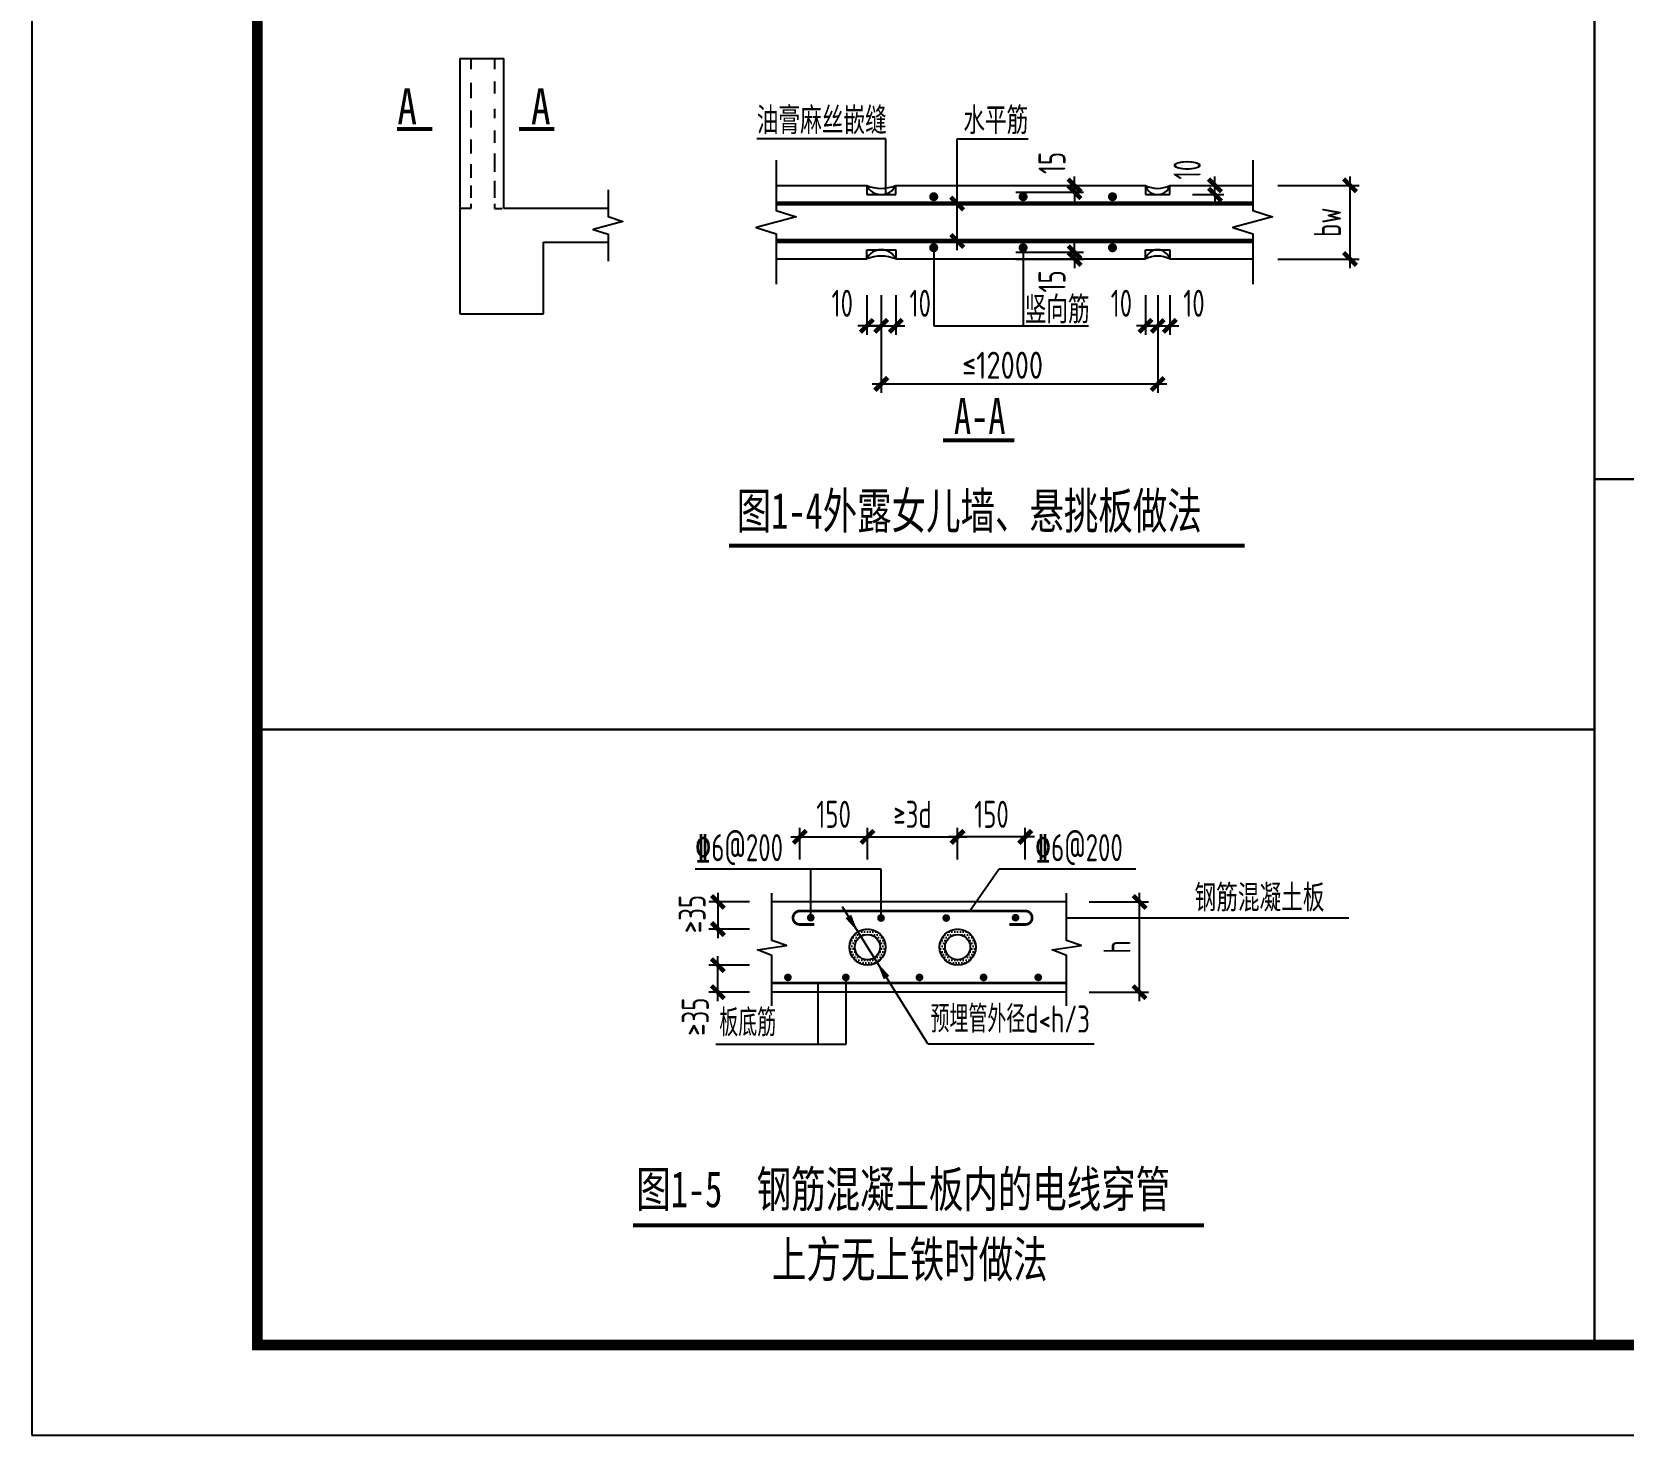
# Model space of a CAD drawing. Extents: x 698102 to 803227, y -138366 to 57555.
# Drawn here: x 698102 to 715741, y -138366 to -122806 of the extents above; entities that cross this region are included whole.
import ezdxf
from ezdxf.enums import TextEntityAlignment as Align

# ---------------------------------------------------------------- set-up
doc = ezdxf.new("R2010")
doc.units = 0
doc.header["$LTSCALE"] = 500
doc.layers.get('0').update_dxf_attribs({"linetype": 'CONTINUOUS'})
doc.layers.get('Defpoints').update_dxf_attribs({"color": 1, "linetype": 'CONTINUOUS'})
doc.layers.add('_TSZ_PLOT_MARK', color=1, linetype='CONTINUOUS', plot=False)
for name, color, linetype in [('A-ANNO-TITLE', 4, 'CONTINUOUS'), ('BURY', 14, 'CONTINUOUS'), ('DIM', 83, 'CONTINUOUS'), ('FLOOR', 113, 'CONTINUOUS'), ('REINL', 12, 'CONTINUOUS'), ('TAB', 132, 'CONTINUOUS'), ('TEXT', 7, 'CONTINUOUS'), ('THICK', 6, 'CONTINUOUS'), ('THIN', 131, 'CONTINUOUS'), ('WALL_DE', 25, 'CONTINUOUS')]:
    doc.layers.add(name, color=color, linetype=linetype)
doc.styles.add('TSSD_Dimension', font='Tssdeng.shx', dxfattribs={"width": 0.7, "bigfont": 'hztxt.shx'})
doc.styles.add('TSSD_Norm', font='tssdeng.shx', dxfattribs={"width": 0.8, "bigfont": 'hztxt.shx'})
doc.styles.add('TSSD_Rein', font='tssdeng.shx', dxfattribs={"width": 0.7, "bigfont": 'hztxt.shx'})
doc.styles.add('宋体', font='', dxfattribs={"width": 0.8})
doc.styles.add('黑体', font='simhei.ttf')
doc.styles.get('宋体').set_extended_font_data('SimSun')
doc.dimstyles.new('TSSD_100_100', dxfattribs={"dimtxt": 300, "dimasz": 100, "dimexe": 100, "dimexo": 250, "dimgap": 100, "dimtad": 1, "dimdec": 0, "dimzin": 0, "dimdsep": 46, "dimtxsty": 'TSSD_Dimension', "dimblk": 'ARCHTICK', "dimcen": 0, "dimdle": 100, "dimclrt": 7, "dimadec": 0, "dimazin": 0, "dimtfac": 1, "dimtdec": 0, "dimtix": 1, "dimtmove": 2, "dimatfit": 3, "dimfxl": 800, "dimfxlon": 1, "dimtolj": 1, "dimtzin": 0, "dimarcsym": 0})
pattern_1 = [(360, (605488.054, -139411.284), (15.625, 31.25), [0, -31.25])]

# ---------------------------------------------------------------- blocks, each defined once
blk = doc.blocks.new('_ArchTick')
at = {"color": 0, "linetype": 'ByBlock', "const_width": 0.5}
blk.add_lwpolyline([(-0.71, -0.71), (0.71, 0.71)], dxfattribs=at)
blk = doc.blocks.new('*D60')
at = {"layer": 'Defpoints', "color": 0, "transparency": 16777216}
for p in [(710717, -124509), (711216, -124509), (710717, -124611)]:
    blk.add_point(p, dxfattribs=at)
at = {"layer": 'DIM', "color": 0, "lineweight": -2, "transparency": 16777216}
for p, q in [((710967, -124509), (711316, -124509)), ((711216, -124509), (711216, -124409)), ((711216, -124611), (711216, -124509)), ((710967, -124611), (711316, -124611)), ((711216, -124611), (711216, -124711))]:
    blk.add_line(p, q, dxfattribs=at)
at = {"layer": 'DIM', "color": 0, "lineweight": -2, "transparency": 16777216, "xscale": 100, "yscale": 100, "zscale": 100}
for p, rotation in [((711216, -124509), 270), ((711216, -124611), 90)]:
    blk.add_blockref('_ArchTick', p, dxfattribs=dict(at, rotation=rotation))
blk = doc.blocks.new('*D164')
at = {"layer": 'Defpoints', "color": 0, "transparency": 16777216}
for p in [(711635, -124509), (712713, -124509), (711635, -125325)]:
    blk.add_point(p, dxfattribs=at)
at = {"layer": 'DIM', "color": 0, "lineweight": -2, "transparency": 16777216}
for p, q in [((711913, -124509), (712813, -124509)), ((712713, -125425), (712713, -124409)), ((711913, -125325), (712813, -125325))]:
    blk.add_line(p, q, dxfattribs=at)
at = {"layer": 'DIM', "color": 0, "lineweight": -2, "transparency": 16777216, "xscale": 100, "yscale": 100, "zscale": 100}
for p, rotation in [((712713, -124509), 90), ((712713, -125325), 270)]:
    blk.add_blockref('_ArchTick', p, dxfattribs=dict(at, rotation=rotation))
at = {"layer": 'DIM', "color": 7, "transparency": 16777216, "insert": (712463, -124917), "char_height": 300, "attachment_point": 5, "rotation": 90, "style": 'TSSD_Dimension'}
blk.add_mtext('\\A1;bw', dxfattribs=at)
blk = doc.blocks.new('*D165')
at = {"layer": 'Defpoints', "color": 0, "transparency": 16777216}
for p in [(707356, -125477), (707517, -125477), (707517, -126066)]:
    blk.add_point(p, dxfattribs=at)
at = {"layer": 'DIM', "color": 0, "lineweight": -2, "transparency": 16777216}
for p, q in [((707356, -125727), (707356, -126166)), ((707517, -125727), (707517, -126166)), ((707356, -126066), (707256, -126066)), ((707356, -126066), (707517, -126066)), ((707517, -126066), (707617, -126066))]:
    blk.add_line(p, q, dxfattribs=at)
at = {"layer": 'DIM', "color": 0, "lineweight": -2, "transparency": 16777216, "xscale": 100, "yscale": 100, "zscale": 100}
blk.add_blockref('_ArchTick', (707356, -126066), dxfattribs=at)
at = {"layer": 'DIM', "color": 0, "lineweight": -2, "transparency": 16777216, "xscale": 100, "yscale": 100, "zscale": 100, "rotation": 180}
blk.add_blockref('_ArchTick', (707517, -126066), dxfattribs=at)
at = {"layer": 'DIM', "color": 7, "transparency": 16777216, "insert": (707085, -125816), "char_height": 300, "attachment_point": 5, "style": 'TSSD_Dimension'}
blk.add_mtext('\\A1;10', dxfattribs=at)
blk = doc.blocks.new('*D166')
at = {"layer": 'Defpoints', "color": 0, "transparency": 16777216}
for p in [(707517, -125477), (707679, -125477), (707679, -126066)]:
    blk.add_point(p, dxfattribs=at)
at = {"layer": 'DIM', "color": 0, "lineweight": -2, "transparency": 16777216}
for p, q in [((707517, -125727), (707517, -126166)), ((707679, -125727), (707679, -126166)), ((707517, -126066), (707417, -126066)), ((707517, -126066), (707679, -126066)), ((707679, -126066), (707779, -126066))]:
    blk.add_line(p, q, dxfattribs=at)
at = {"layer": 'DIM', "color": 0, "lineweight": -2, "transparency": 16777216, "xscale": 100, "yscale": 100, "zscale": 100}
blk.add_blockref('_ArchTick', (707517, -126066), dxfattribs=at)
at = {"layer": 'DIM', "color": 0, "lineweight": -2, "transparency": 16777216, "xscale": 100, "yscale": 100, "zscale": 100, "rotation": 180}
blk.add_blockref('_ArchTick', (707679, -126066), dxfattribs=at)
at = {"layer": 'DIM', "color": 7, "transparency": 16777216, "insert": (707949, -125816), "char_height": 300, "attachment_point": 5, "style": 'TSSD_Dimension'}
blk.add_mtext('\\A1;10', dxfattribs=at)
blk = doc.blocks.new('*D167')
at = {"layer": 'Defpoints', "color": 0, "transparency": 16777216}
for p in [(710445, -125477), (710581, -125477), (710581, -126066)]:
    blk.add_point(p, dxfattribs=at)
at = {"layer": 'DIM', "color": 0, "lineweight": -2, "transparency": 16777216}
for p, q in [((710445, -125727), (710445, -126166)), ((710581, -125727), (710581, -126166)), ((710445, -126066), (710345, -126066)), ((710445, -126066), (710581, -126066)), ((710581, -126066), (710681, -126066))]:
    blk.add_line(p, q, dxfattribs=at)
at = {"layer": 'DIM', "color": 0, "lineweight": -2, "transparency": 16777216, "xscale": 100, "yscale": 100, "zscale": 100}
blk.add_blockref('_ArchTick', (710445, -126066), dxfattribs=at)
at = {"layer": 'DIM', "color": 0, "lineweight": -2, "transparency": 16777216, "xscale": 100, "yscale": 100, "zscale": 100, "rotation": 180}
blk.add_blockref('_ArchTick', (710581, -126066), dxfattribs=at)
at = {"layer": 'DIM', "color": 7, "transparency": 16777216, "insert": (710179, -125816), "char_height": 300, "attachment_point": 5, "style": 'TSSD_Dimension'}
blk.add_mtext('\\A1;10', dxfattribs=at)
blk = doc.blocks.new('*D168')
at = {"layer": 'Defpoints', "color": 0, "transparency": 16777216}
for p in [(710581, -125477), (710717, -125477), (710717, -126066)]:
    blk.add_point(p, dxfattribs=at)
at = {"layer": 'DIM', "color": 0, "lineweight": -2, "transparency": 16777216}
for p, q in [((710581, -125727), (710581, -126166)), ((710717, -125727), (710717, -126166)), ((710581, -126066), (710481, -126066)), ((710581, -126066), (710717, -126066)), ((710717, -126066), (710817, -126066))]:
    blk.add_line(p, q, dxfattribs=at)
at = {"layer": 'DIM', "color": 0, "lineweight": -2, "transparency": 16777216, "xscale": 100, "yscale": 100, "zscale": 100}
blk.add_blockref('_ArchTick', (710581, -126066), dxfattribs=at)
at = {"layer": 'DIM', "color": 0, "lineweight": -2, "transparency": 16777216, "xscale": 100, "yscale": 100, "zscale": 100, "rotation": 180}
blk.add_blockref('_ArchTick', (710717, -126066), dxfattribs=at)
at = {"layer": 'DIM', "color": 7, "transparency": 16777216, "insert": (710983, -125816), "char_height": 300, "attachment_point": 5, "style": 'TSSD_Dimension'}
blk.add_mtext('\\A1;10', dxfattribs=at)
blk = doc.blocks.new('*D169')
at = {"layer": 'Defpoints', "color": 0, "transparency": 16777216}
for p in [(707517, -125727), (710581, -125727), (710581, -126710)]:
    blk.add_point(p, dxfattribs=at)
at = {"layer": 'DIM', "color": 0, "lineweight": -2, "transparency": 16777216}
for p, q in [((707517, -125977), (707517, -126810)), ((710581, -125977), (710581, -126810)), ((707417, -126710), (710681, -126710))]:
    blk.add_line(p, q, dxfattribs=at)
at = {"layer": 'DIM', "color": 0, "lineweight": -2, "transparency": 16777216, "xscale": 100, "yscale": 100, "zscale": 100, "rotation": 180}
blk.add_blockref('_ArchTick', (707517, -126710), dxfattribs=at)
at = {"layer": 'DIM', "color": 0, "lineweight": -2, "transparency": 16777216, "xscale": 100, "yscale": 100, "zscale": 100}
blk.add_blockref('_ArchTick', (710581, -126710), dxfattribs=at)
blk = doc.blocks.new('*D170')
at = {"layer": 'Defpoints', "color": 0, "transparency": 16777216}
for p in [(708758, -125250), (708758, -125325), (709660, -125250)]:
    blk.add_point(p, dxfattribs=at)
at = {"layer": 'DIM', "color": 0, "lineweight": -2, "transparency": 16777216}
for p, q in [((709660, -125250), (709660, -125150)), ((709008, -125250), (709760, -125250)), ((709008, -125325), (709760, -125325)), ((709660, -125325), (709660, -125250)), ((709660, -125325), (709660, -125425))]:
    blk.add_line(p, q, dxfattribs=at)
at = {"layer": 'DIM', "color": 0, "lineweight": -2, "transparency": 16777216, "xscale": 100, "yscale": 100, "zscale": 100}
for p, rotation in [((709660, -125250), 270), ((709660, -125325), 90)]:
    blk.add_blockref('_ArchTick', p, dxfattribs=dict(at, rotation=rotation))
at = {"layer": 'DIM', "color": 7, "transparency": 16777216, "insert": (709410, -125573), "char_height": 300, "attachment_point": 5, "rotation": 90, "style": 'TSSD_Dimension'}
blk.add_mtext('\\A1;15', dxfattribs=at)
blk = doc.blocks.new('*D171')
at = {"layer": 'Defpoints', "color": 0, "transparency": 16777216}
for p in [(708758, -124509), (709660, -124509), (708758, -124584)]:
    blk.add_point(p, dxfattribs=at)
at = {"layer": 'DIM', "color": 0, "lineweight": -2, "transparency": 16777216}
for p, q in [((709008, -124509), (709760, -124509)), ((709660, -124509), (709660, -124409)), ((709660, -124584), (709660, -124509)), ((709008, -124584), (709760, -124584)), ((709660, -124584), (709660, -124684))]:
    blk.add_line(p, q, dxfattribs=at)
at = {"layer": 'DIM', "color": 0, "lineweight": -2, "transparency": 16777216, "xscale": 100, "yscale": 100, "zscale": 100}
for p, rotation in [((709660, -124509), 270), ((709660, -124584), 90)]:
    blk.add_blockref('_ArchTick', p, dxfattribs=dict(at, rotation=rotation))
at = {"layer": 'DIM', "color": 7, "transparency": 16777216, "insert": (709410, -124260), "char_height": 300, "attachment_point": 5, "rotation": 90, "style": 'TSSD_Dimension'}
blk.add_mtext('\\A1;15', dxfattribs=at)
blk = doc.blocks.new('*D172')
at = {"layer": 'Defpoints', "color": 0, "transparency": 16777216}
for p in [(708359, -124709), (708359, -124709), (708359, -125125)]:
    blk.add_point(p, dxfattribs=at)
at = {"layer": 'DIM', "color": 0, "lineweight": -2, "transparency": 16777216}
for p, q in [((708359, -125225), (708359, -124609)), ((708359, -124709), (708259, -124709)), ((708359, -125125), (708259, -125125))]:
    blk.add_line(p, q, dxfattribs=at)
at = {"layer": 'DIM', "color": 0, "lineweight": -2, "transparency": 16777216, "xscale": 100, "yscale": 100, "zscale": 100}
for p, rotation in [((708359, -124709), 90), ((708359, -125125), 270)]:
    blk.add_blockref('_ArchTick', p, dxfattribs=dict(at, rotation=rotation))
blk = doc.blocks.new('*D241')
at = {"layer": 'Defpoints', "color": 0, "transparency": 16777216}
for p in [(707364, -131732), (706614, -132234), (707364, -132234)]:
    blk.add_point(p, dxfattribs=at)
at = {"layer": 'DIM', "color": 0, "lineweight": -2, "transparency": 16777216}
for p, q in [((706514, -131732), (707464, -131732)), ((706614, -131984), (706614, -131632)), ((707364, -131984), (707364, -131632))]:
    blk.add_line(p, q, dxfattribs=at)
at = {"layer": 'DIM', "color": 0, "lineweight": -2, "transparency": 16777216, "xscale": 100, "yscale": 100, "zscale": 100, "rotation": 180}
blk.add_blockref('_ArchTick', (706614, -131732), dxfattribs=at)
at = {"layer": 'DIM', "color": 0, "lineweight": -2, "transparency": 16777216, "xscale": 100, "yscale": 100, "zscale": 100}
blk.add_blockref('_ArchTick', (707364, -131732), dxfattribs=at)
at = {"layer": 'DIM', "color": 7, "transparency": 16777216, "insert": (706989, -131482), "char_height": 300, "attachment_point": 5, "style": 'TSSD_Dimension'}
blk.add_mtext('\\A1;150', dxfattribs=at)
blk = doc.blocks.new('*D242')
at = {"layer": 'Defpoints', "color": 0, "transparency": 16777216}
for p in [(708364, -131732), (708364, -132234), (709114, -132234)]:
    blk.add_point(p, dxfattribs=at)
at = {"layer": 'DIM', "color": 0, "lineweight": -2, "transparency": 16777216}
for p, q in [((709214, -131732), (708264, -131732)), ((708364, -131984), (708364, -131632)), ((709114, -131984), (709114, -131632))]:
    blk.add_line(p, q, dxfattribs=at)
at = {"layer": 'DIM', "color": 0, "lineweight": -2, "transparency": 16777216, "xscale": 100, "yscale": 100, "zscale": 100, "rotation": 180}
blk.add_blockref('_ArchTick', (708364, -131732), dxfattribs=at)
at = {"layer": 'DIM', "color": 0, "lineweight": -2, "transparency": 16777216, "xscale": 100, "yscale": 100, "zscale": 100}
blk.add_blockref('_ArchTick', (709114, -131732), dxfattribs=at)
at = {"layer": 'DIM', "color": 7, "transparency": 16777216, "insert": (708739, -131482), "char_height": 300, "attachment_point": 5, "style": 'TSSD_Dimension'}
blk.add_mtext('\\A1;150', dxfattribs=at)
blk = doc.blocks.new('*D243')
at = {"layer": 'Defpoints', "color": 0, "transparency": 16777216}
for p in [(708364, -131732), (707364, -132234), (708364, -132234)]:
    blk.add_point(p, dxfattribs=at)
at = {"layer": 'DIM', "color": 0, "lineweight": -2, "transparency": 16777216}
for p, q in [((707264, -131732), (708464, -131732)), ((707364, -131984), (707364, -131632)), ((708364, -131984), (708364, -131632))]:
    blk.add_line(p, q, dxfattribs=at)
at = {"layer": 'DIM', "color": 0, "lineweight": -2, "transparency": 16777216, "xscale": 100, "yscale": 100, "zscale": 100, "rotation": 180}
blk.add_blockref('_ArchTick', (707364, -131732), dxfattribs=at)
at = {"layer": 'DIM', "color": 0, "lineweight": -2, "transparency": 16777216, "xscale": 100, "yscale": 100, "zscale": 100}
blk.add_blockref('_ArchTick', (708364, -131732), dxfattribs=at)
at = {"layer": 'DIM', "color": 7, "transparency": 16777216, "insert": (707864, -131482), "char_height": 300, "attachment_point": 5, "style": 'TSSD_Dimension'}
blk.add_mtext('\\A1;≥3d', dxfattribs=at)
blk = doc.blocks.new('*D244')
at = {"layer": 'Defpoints', "color": 0, "transparency": 16777216}
for p in [(709571, -132454), (710381, -132454), (709571, -133454)]:
    blk.add_point(p, dxfattribs=at)
at = {"layer": 'DIM', "color": 0, "lineweight": -2, "transparency": 16777216}
for p, q in [((709821, -132454), (710481, -132454)), ((710381, -133554), (710381, -132354)), ((709821, -133454), (710481, -133454))]:
    blk.add_line(p, q, dxfattribs=at)
at = {"layer": 'DIM', "color": 0, "lineweight": -2, "transparency": 16777216, "xscale": 100, "yscale": 100, "zscale": 100}
for p, rotation in [((710381, -132454), 90), ((710381, -133454), 270)]:
    blk.add_blockref('_ArchTick', p, dxfattribs=dict(at, rotation=rotation))
at = {"layer": 'DIM', "color": 7, "transparency": 16777216, "insert": (710131, -132954), "char_height": 300, "attachment_point": 5, "rotation": 90, "style": 'TSSD_Dimension'}
blk.add_mtext('\\A1;h', dxfattribs=at)
blk = doc.blocks.new('*D245')
at = {"layer": 'Defpoints', "color": 0, "transparency": 16777216}
for p in [(705706, -133154), (706305, -133154), (706305, -133454)]:
    blk.add_point(p, dxfattribs=at)
at = {"layer": 'DIM', "color": 0, "lineweight": -2, "transparency": 16777216}
for p, q in [((706055, -133154), (705606, -133154)), ((705706, -133554), (705706, -133054)), ((706055, -133454), (705606, -133454))]:
    blk.add_line(p, q, dxfattribs=at)
at = {"layer": 'DIM', "color": 0, "lineweight": -2, "transparency": 16777216, "xscale": 100, "yscale": 100, "zscale": 100}
for p, rotation in [((705706, -133154), 90), ((705706, -133454), 270)]:
    blk.add_blockref('_ArchTick', p, dxfattribs=dict(at, rotation=rotation))
at = {"layer": 'DIM', "color": 7, "transparency": 16777216, "insert": (705456, -133726), "char_height": 300, "attachment_point": 5, "rotation": 90, "style": 'TSSD_Dimension'}
blk.add_mtext('\\A1;≥35', dxfattribs=at)
blk = doc.blocks.new('*D246')
at = {"layer": 'Defpoints', "color": 0, "transparency": 16777216}
for p in [(706305, -132454), (705706, -132754), (706305, -132754)]:
    blk.add_point(p, dxfattribs=at)
at = {"layer": 'DIM', "color": 0, "lineweight": -2, "transparency": 16777216}
for p, q in [((706055, -132454), (705606, -132454)), ((705706, -132354), (705706, -132854)), ((706055, -132754), (705606, -132754))]:
    blk.add_line(p, q, dxfattribs=at)
at = {"layer": 'DIM', "color": 0, "lineweight": -2, "transparency": 16777216, "xscale": 100, "yscale": 100, "zscale": 100}
for p, rotation in [((705706, -132454), 90), ((705706, -132754), 270)]:
    blk.add_blockref('_ArchTick', p, dxfattribs=dict(at, rotation=rotation))
at = {"layer": 'DIM', "color": 7, "transparency": 16777216, "insert": (705421, -132587), "char_height": 300, "attachment_point": 5, "rotation": 90, "style": 'TSSD_Dimension'}
blk.add_mtext('\\A1;≥35', dxfattribs=at)

msp = doc.modelspace()

# ---------------------------------------------------------------- hatches: boundary and pattern name
at = {"layer": 'BURY'}
h = msp.add_hatch(dxfattribs=at)
h.set_pattern_fill('DOTS', color=256, scale=500, style=0)
h.set_pattern_definition(pattern_1)
h.paths.add_polyline_path([(707564.2, -132953.89, 1), (707164.2, -132953.89, 1)])
h.paths.add_polyline_path([(707504.2, -132953.89, 1), (707224.2, -132953.89, 1)], flags=16)
h = msp.add_hatch(dxfattribs=at)
h.set_pattern_fill('DOTS', color=256, scale=500, style=0)
h.set_pattern_definition(pattern_1)
h.paths.add_polyline_path([(708564.2, -132953.89, 1), (708164.2, -132953.89, 1)])
h.paths.add_polyline_path([(708504.2, -132953.89, -1), (708224.2, -132953.89, -1)], flags=16)

# ---------------------------------------------------------------- linework, layer by layer
at = {"layer": '_TSZ_PLOT_MARK'}
msp.add_lwpolyline([(698101.92, -138366.22), (803226.92, -138366.22), (803226.92, -78966.22), (698101.92, -78966.22)], close=True, dxfattribs=at)
at = {"layer": 'A-ANNO-TITLE'}
msp.add_lwpolyline([(698101.92, -138366.22), (803226.92, -138366.22), (803226.92, -78966.22), (698101.92, -78966.22)], close=True, dxfattribs=at)
at = {"layer": 'A-ANNO-TITLE', "const_width": 120}
msp.add_lwpolyline([(700601.92, -137366.22), (802226.92, -137366.22), (802226.92, -79966.22), (700601.92, -79966.22)], close=True, dxfattribs=at)
at = {"layer": 'BURY'}
for centre, radius in [((707364.2, -132953.89), 200), ((707364.2, -132953.89), 140), ((708364.2, -132953.89), 200), ((708364.2, -132953.89), 140)]:
    msp.add_circle(centre, radius, dxfattribs=at)
at = {"layer": 'DIM'}
for p, q in [((707568.16, -123991.13), (706138.12, -123991.13)), ((707568.16, -124602.89), (707568.16, -123991.13)), ((708358.61, -124709.04), (708358.61, -123991.13)), ((708358.61, -123991.13), (709147.15, -123991.13)), ((708098.5, -125199.54), (708098.5, -126065.84)), ((709089.34, -125199.54), (709089.34, -126065.84)), ((708098.5, -126065.84), (709815.06, -126065.84)), ((707514.52, -132091.83), (705452.99, -132091.83)), ((706735.58, -132628.11), (706735.58, -132091.83)), ((707514.52, -132631.83), (707514.52, -132091.83)), ((708499.58, -132553.89), (708820.81, -132091.83)), ((710338.7, -132091.83), (708820.81, -132091.83)), ((709571.43, -132631.51), (712698.41, -132631.51))]:
    msp.add_line(p, q, dxfattribs=at)
for points in [[(706352.47, -124229.04), (706352.47, -124786.79), (706572.47, -124856.79), (706132.47, -124976.79), (706352.47, -125046.79), (706352.47, -125604.54)], [(711634.86, -124229.04), (711634.86, -124786.79), (711854.86, -124856.79), (711414.86, -124976.79), (711634.86, -125046.79), (711634.86, -125604.54)], [(704489, -124556.08), (704489, -124855.1), (704653.46, -124907.43), (704324.54, -124997.13), (704489, -125049.46), (704489, -125348.48)]]:
    msp.add_lwpolyline(points, dxfattribs=at)
for points in [[(707258.27, -132784.24, 0, 75, 0), (707152.34, -132614.6, 75, 75, 0)], [(707470.13, -133123.53, 0, 75, 0), (707576.06, -133293.17, 75, 75, 0)]]:
    msp.add_lwpolyline(points, format="xyseb", dxfattribs=at)
at = {"layer": 'FLOOR'}
for p, q in [((709571.43, -132453.89), (706304.63, -132453.89)), ((709571.43, -133453.89), (706304.63, -133453.89))]:
    msp.add_line(p, q, dxfattribs=at)
at = {"layer": 'REINL'}
for points, const_width in [([(706352.47, -124709.04), (711634.86, -124709.04)], 50), ([(706352.47, -125124.54), (711634.86, -125124.54)], 50), ([(709571.43, -133353.89), (706304.63, -133353.89)], 30)]:
    msp.add_lwpolyline(points, dxfattribs=dict(at, const_width=const_width))
for points, const_width in [([(708073.5, -124634.04, 1), (708123.5, -124634.04, 1)], 50), ([(709064.34, -124634.04, 1), (709114.34, -124634.04, 1)], 50), ([(710055.17, -124634.04, 1), (710105.17, -124634.04, 1)], 50), ([(708073.5, -125199.54, 1), (708123.5, -125199.54, 1)], 50), ([(709064.34, -125199.54, 1), (709114.34, -125199.54, 1)], 50), ([(710055.17, -125199.54, 1), (710105.17, -125199.54, 1)], 50), ([(706714.33, -132628.11, 1), (706756.83, -132628.11, 1)], 42.5), ([(707493.27, -132631.83, 1), (707535.77, -132631.83, 1)], 42.5), ([(708216.61, -132631.83, 1), (708259.11, -132631.83, 1)], 42.5), ([(708984.19, -132628.11, 1), (709026.69, -132628.11, 1)], 42.5), ([(706461.22, -133290.39, 1), (706503.72, -133290.39, 1)], 42.5), ([(707103.68, -133290.39, 1), (707146.18, -133290.39, 1)], 42.5), ([(707919.28, -133290.39, 1), (707961.78, -133290.39, 1)], 42.5), ([(708630.09, -133290.39, 1), (708672.59, -133290.39, 1)], 42.5), ([(709236.1, -133290.39, 1), (709278.6, -133290.39, 1)], 42.5)]:
    msp.add_lwpolyline(points, format="xyb", close=True, dxfattribs=dict(at, const_width=const_width))
at = {"layer": 'REINL', "const_width": 30}
msp.add_lwpolyline([(708936.55, -132703.89), (709114.2, -132703.89, 1), (709114.2, -132553.89), (706614.2, -132553.89, 1), (706614.2, -132703.89), (706776.19, -132703.89)], format="xyb", dxfattribs=at)
at = {"layer": 'TAB'}
for points in [[(715421.92, -127766.22), (730241.92, -127766.22), (730241.92, -118166.22), (715421.92, -118166.22)], [(700601.92, -130539.91), (715421.92, -130539.91), (715421.92, -120939.91), (700601.92, -120939.91)], [(715421.92, -137366.22), (730241.92, -137366.22), (730241.92, -127766.22), (715421.92, -127766.22)], [(700601.92, -137366.22), (715421.92, -137366.22), (715421.92, -130539.91), (700601.92, -130539.91)]]:
    msp.add_lwpolyline(points, close=True, dxfattribs=at)
at = {"layer": 'TEXT'}
for p, q in [((708034.74, -134027.71), (707086.09, -132508.51)), ((707124.93, -133290.39), (707124.93, -134032.88)), ((706816.36, -134032.88), (706816.36, -133353.89)), ((707124.93, -134032.88), (705682.94, -134032.88)), ((708034.74, -134027.71), (709878.59, -134027.71))]:
    msp.add_line(p, q, dxfattribs=at)
at = {"layer": 'THICK', "color": 161, "const_width": 45}
for points in [[(702148.49, -123881.93), (702539.8, -123881.93)], [(703500.66, -123881.93), (703891.97, -123881.93)], [(708202.22, -127336.14), (708991.76, -127336.14)], [(705829.66, -128502.26), (711545.64, -128502.26)], [(704767.11, -136040.65), (711094.03, -136040.65)]]:
    msp.add_lwpolyline(points, dxfattribs=at)
at = {"layer": 'THIN'}
for p, q in [((702966.54, -123100.4), (702966.54, -123219.33)), ((703230.91, -123100.4), (703230.91, -123219.33)), ((702966.54, -123372.24), (702966.54, -123542.13)), ((703230.91, -123355.25), (703230.91, -123491.17)), ((702966.54, -123678.05), (702966.54, -123864.94)), ((703230.91, -123661.06), (703230.91, -123763)), ((703230.91, -123898.92), (703230.91, -124034.84)), ((702966.54, -124000.86), (702966.54, -124153.76)), ((703230.91, -124153.76), (703230.91, -124357.64)), ((702966.54, -124272.69), (702966.54, -124425.6)), ((702966.54, -124510.55), (702966.54, -124646.47)), ((703230.91, -124459.58), (703230.91, -124646.47)), ((702966.54, -124765.98), (702847.53, -124765.98)), ((702966.54, -124714.43), (702966.54, -124765.98)), ((703230.91, -124714.43), (703230.91, -124763.67)), ((703230.91, -124763.67), (703315.92, -124763.67))]:
    msp.add_line(p, q, dxfattribs=at)
for points in [[(706304.63, -133604.42), (706304.63, -133046.27), (706144.39, -132983.07), (706467.28, -132936.63), (706304.63, -132879.61), (706304.63, -132356.31)], [(709571.43, -133604.42), (709571.43, -133046.27), (709411.19, -132983.07), (709734.08, -132936.63), (709571.43, -132879.61), (709571.43, -132356.31)]]:
    msp.add_lwpolyline(points, dxfattribs=at)
for centre, radius, start, end in [((707517.05, -124125.77), 415.91, 247.149006, 292.850994), ((707517.05, -124432.2), 178.86, 205.442318, 334.557682), ((710580.78, -124242), 299.68, 243.009419, 296.990581), ((710580.78, -124469.39), 141.67, 196.253443, 343.746557), ((707517.05, -125401.38), 178.86, 25.442318, 154.557682), ((710580.78, -125364.2), 141.67, 16.253443, 163.746557), ((707517.05, -125707.81), 415.91, 67.149006, 112.850994), ((710580.78, -125591.59), 299.68, 63.009419, 116.990581)]:
    msp.add_arc(centre, radius, start, end, dxfattribs=at)
at = {"layer": 'WALL_DE'}
for p, q in [((702847.53, -123100.4), (703332.92, -123100.4)), ((702847.53, -123100.4), (702847.53, -125933.61)), ((703332.92, -124765.39), (703332.92, -123100.4)), ((706352.47, -124509.04), (707355.54, -124509.04)), ((707355.54, -124509.04), (707355.54, -124610.98)), ((707678.57, -124509.04), (710444.77, -124509.04)), ((707678.57, -124610.98), (707678.57, -124509.04)), ((710444.77, -124509.04), (710444.77, -124610.98)), ((710716.79, -124509.04), (711634.86, -124509.04)), ((710716.79, -124610.98), (710716.79, -124509.04)), ((707355.54, -124610.98), (707678.57, -124610.98)), ((710444.77, -124610.98), (710716.79, -124610.98)), ((704489, -124765.39), (703332.92, -124765.39)), ((703774.95, -125139.17), (704489, -125139.17)), ((703774.95, -125933.61), (703774.95, -125139.17)), ((707355.54, -125222.61), (707678.57, -125222.61)), ((707355.54, -125324.54), (707355.54, -125222.61)), ((707678.57, -125222.61), (707678.57, -125324.54)), ((710444.77, -125222.61), (710716.79, -125222.61)), ((710444.77, -125324.54), (710444.77, -125222.61)), ((710716.79, -125222.61), (710716.79, -125324.54)), ((706352.47, -125324.54), (707355.54, -125324.54)), ((707678.57, -125324.54), (710444.77, -125324.54)), ((710716.79, -125324.54), (711634.86, -125324.54)), ((702847.53, -125933.61), (703774.95, -125933.61))]:
    msp.add_line(p, q, dxfattribs=at)

# ---------------------------------------------------------------- texts
at = {"layer": 'TEXT', "width": 0.8}
for s, style, p in [('油膏麻丝嵌缝', 'TSSD_Norm', (706138.12, -123940.16)), ('水平筋', 'TSSD_Norm', (708426.62, -123940.16)), ('竖向筋', 'TSSD_Norm', (709107.06, -126037.99)), ('≤12000', 'TSSD_Rein', (708413.28, -126652.75)), ('钢筋混凝土板', 'TSSD_Norm', (710990.03, -132559.57))]:
    msp.add_text(s, height=300, dxfattribs=dict(at, style=style)).set_placement(p)
at = {"layer": 'TEXT', "linetype": 'ByBlock', "style": 'TSSD_Rein', "width": 0.65}
msp.add_text('10', height=300, rotation=90, dxfattribs=at).set_placement((710908.36, -124333.04), align=Align.MIDDLE_CENTER)
at = {"layer": 'TEXT', "style": 'TSSD_Rein', "width": 0.7}
for s, p in [('%%1326@200', (705453.81, -132091.83)), ('%%1326@200', (709220.3, -132091.83)), ('板底筋', (705722.32, -134032.88)), ('预埋管外径d<h/3', (708063.36, -133992.01))]:
    msp.add_text(s, height=300, dxfattribs=at).set_placement(p, align=Align.BOTTOM_LEFT)
at = {"layer": 'THICK', "color": 161}
for s, style, width, p in [('A', '黑体', 0.8, (702153.49, -123830.96)), ('A', '黑体', 0.8, (703634.5, -123830.96)), ('A-A', '宋体', 0.7, (708323.12, -127265.16)), ('图1-4外露女儿墙、悬挑板做法', '黑体', 0.7, (705914.88, -128316.38)), ('图1-5  钢筋混凝土板内的电线穿管', '黑体', 0.7, (704801.69, -135838.15)), ('上方无上铁时做法', '黑体', 0.7, (706305.87, -136617.12))]:
    msp.add_text(s, height=400, dxfattribs=dict(at, style=style, width=width)).set_placement(p)

# ---------------------------------------------------------------- dimensions: what is measured, and where the dimension line sits
at = {"layer": 'DIM'}
for base, p1, p2, angle, text, picture, middle in [((709659.96, -124509.04), (708758.26, -124584.04), (708758.26, -124509.04), 90, '15', '*D171', (709409.96, -124260.22)), ((709659.96, -125249.54), (708758.26, -125324.54), (708758.26, -125249.54), 90, '15', '*D170', (709409.96, -125573.36)), ((705705.87, -132753.89), (706304.63, -132453.89), (706304.63, -132753.89), 270, '≥35', '*D246', (705421.36, -132587.25)), ((705705.87, -133153.89), (706304.63, -133453.89), (706304.63, -133153.89), 90, '≥35', '*D245', (705455.87, -133726.27))]:
    dim = msp.add_linear_dim(base=base, p1=p1, p2=p2, angle=angle, text=text, dimstyle='TSSD_100_100', dxfattribs=at)
    dim.commit()
    dim.dimension.update_dxf_attribs({"geometry": picture, "text_midpoint": middle, "dimtype": 160})
for base, p1, p2, angle, text, picture, middle in [((711215.54, -124509.04), (710716.79, -124610.98), (710716.79, -124509.04), 90, ' ', '*D60', (711215.54, -124560.01)), ((712712.78, -124509.04), (711634.86, -125324.54), (711634.86, -124509.04), 90, 'bw', '*D164', (712462.78, -124916.79)), ((708358.61, -124709.04), (708358.61, -125124.54), (708358.61, -124709.04), 90, ' ', '*D172', (708358.61, -124916.79)), ((708364.2, -131732.21), (709114.2, -132234.49), (708364.2, -132234.49), 180, '150', '*D242', (708739.2, -131482.21)), ((710380.91, -132453.89), (709571.43, -133453.89), (709571.43, -132453.89), 90, 'h', '*D244', (710130.91, -132953.89))]:
    dim = msp.add_linear_dim(base=base, p1=p1, p2=p2, angle=angle, text=text, dimstyle='TSSD_100_100', dxfattribs=at)
    dim.commit()
    dim.dimension.update_dxf_attribs({"geometry": picture, "text_midpoint": middle})
for base, p1, p2, picture, middle in [((707517.05, -126065.84), (707355.54, -125477.33), (707517.05, -125477.33), '*D165', (707084.77, -125815.84)), ((707678.57, -126065.84), (707517.05, -125477.33), (707678.57, -125477.33), '*D166', (707949.34, -125815.84)), ((710580.78, -126065.84), (710444.77, -125477.33), (710580.78, -125477.33), '*D167', (710178.62, -125815.84)), ((710716.79, -126065.84), (710580.78, -125477.33), (710716.79, -125477.33), '*D168', (710982.95, -125815.84))]:
    dim = msp.add_linear_dim(base=base, p1=p1, p2=p2, text='10', dimstyle='TSSD_100_100', dxfattribs=at)
    dim.commit()
    dim.dimension.update_dxf_attribs({"geometry": picture, "text_midpoint": middle, "dimtype": 160})
for base, p1, p2, text, picture, middle in [((710580.78, -126709.64), (707517.05, -125727.33), (710580.78, -125727.33), ' ', '*D169', (709048.92, -126709.64)), ((707364.2, -131732.21), (706614.2, -132234.49), (707364.2, -132234.49), '150', '*D241', (706989.2, -131482.21)), ((708364.2, -131732.21), (707364.2, -132234.49), (708364.2, -132234.49), '≥3d', '*D243', (707864.2, -131482.21))]:
    dim = msp.add_linear_dim(base=base, p1=p1, p2=p2, text=text, dimstyle='TSSD_100_100', dxfattribs=at)
    dim.commit()
    dim.dimension.update_dxf_attribs({"geometry": picture, "text_midpoint": middle})

doc.saveas('drawing.dxf')
